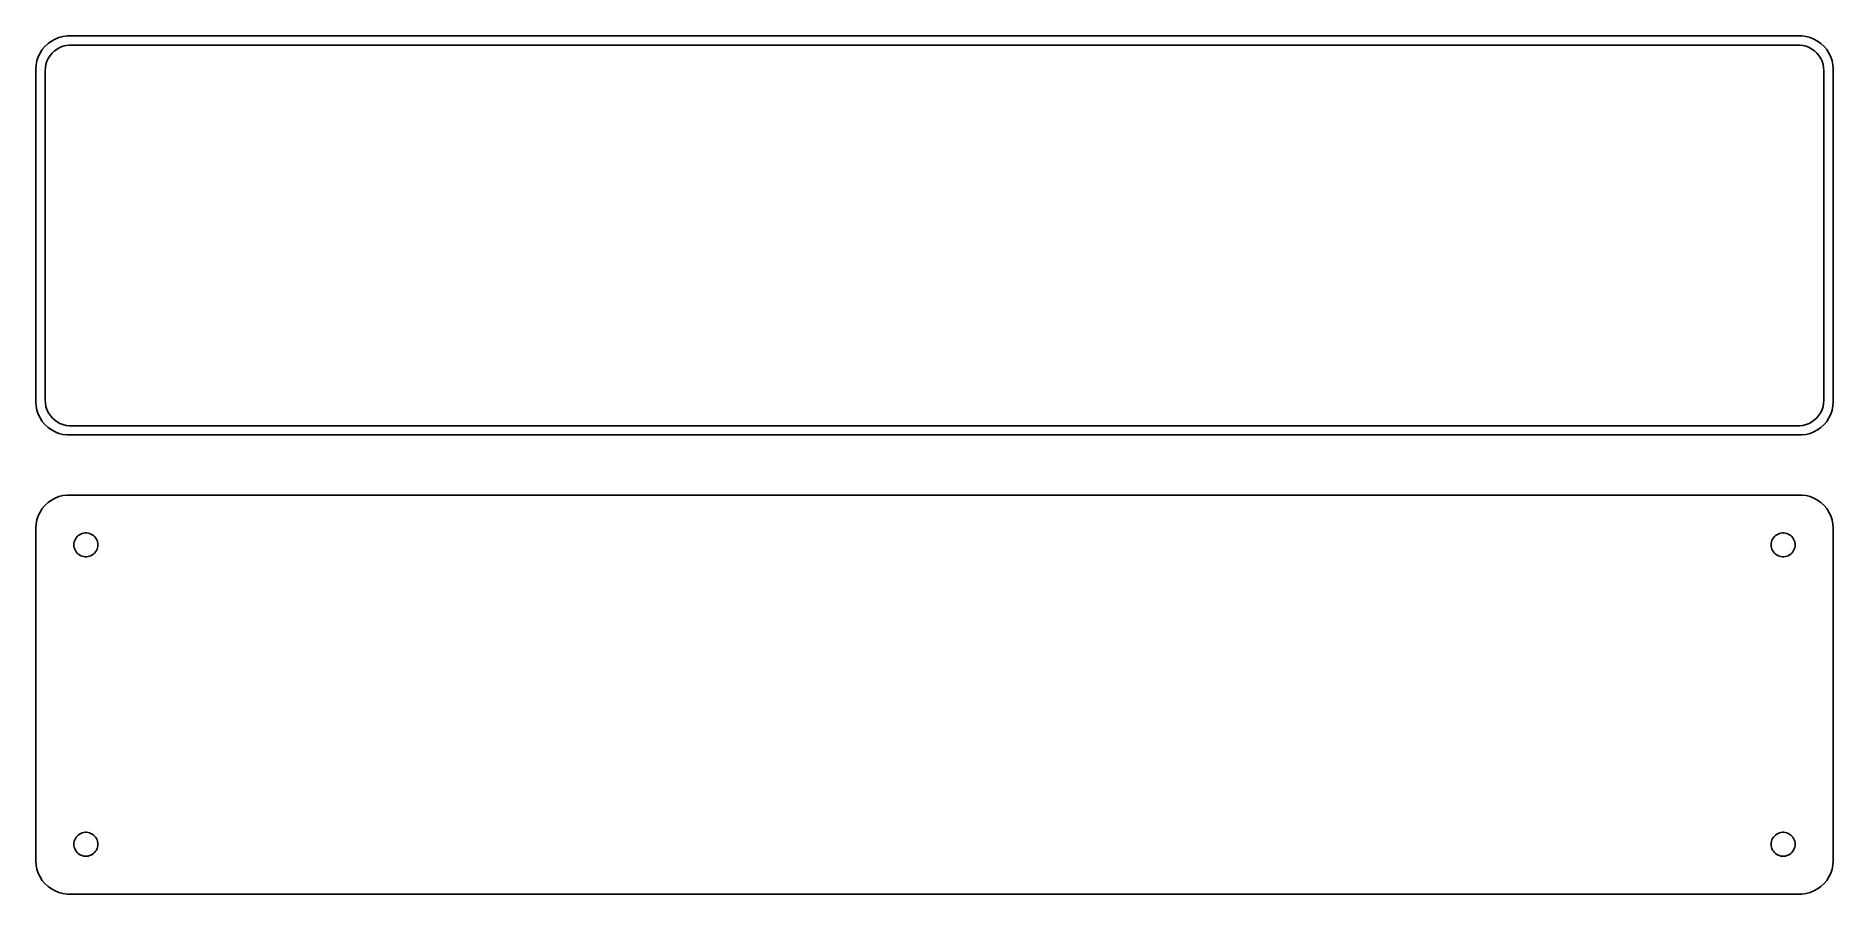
# Model space of a CAD drawing. Header units: metres. Extents: x -135 to 135, y 39 to 168.
import ezdxf

# ---------------------------------------------------------------- set-up
doc = ezdxf.new("R2010")
doc.units = ezdxf.units.M

msp = doc.modelspace()

# ---------------------------------------------------------------- linework, layer by layer
for p, q in [((-132.129, 167.524), (-132.679, 167.222)), ((-131.545, 167.755), (-132.129, 167.524)), ((-130.937, 167.911), (-131.545, 167.755)), ((-130.314, 167.99), (-130.937, 167.911)), ((130.314, 167.99), (-130.314, 167.99)), ((130.937, 167.911), (130.314, 167.99)), ((131.545, 167.755), (130.937, 167.911)), ((132.129, 167.524), (131.545, 167.755)), ((132.679, 167.222), (132.129, 167.524)), ((-134.649, 164.841), (-134.843, 164.243)), ((-134.382, 165.409), (-134.649, 164.841)), ((-134.045, 165.939), (-134.382, 165.409)), ((-133.645, 166.423), (-134.045, 165.939)), ((-133.187, 166.853), (-133.645, 166.423)), ((-132.679, 167.222), (-133.187, 166.853)), ((-133.141, 164.614), (-132.88, 165.024)), ((-132.88, 165.024), (-132.571, 165.399)), ((-132.571, 165.399), (-132.216, 165.731)), ((-132.216, 165.731), (-131.823, 166.017)), ((-131.823, 166.017), (-131.398, 166.251)), ((-131.398, 166.251), (-130.946, 166.43)), ((-130.946, 166.43), (-130.475, 166.551)), ((-130.475, 166.551), (-129.993, 166.612)), ((-129.993, 166.612), (129.993, 166.612)), ((129.993, 166.612), (130.475, 166.551)), ((130.475, 166.551), (130.946, 166.43)), ((130.946, 166.43), (131.398, 166.251)), ((131.398, 166.251), (131.823, 166.017)), ((131.823, 166.017), (132.216, 165.731)), ((132.216, 165.731), (132.571, 165.399)), ((132.571, 165.399), (132.88, 165.024)), ((133.187, 166.853), (132.679, 167.222)), ((132.88, 165.024), (133.141, 164.614)), ((133.645, 166.423), (133.187, 166.853)), ((134.045, 165.939), (133.645, 166.423)), ((134.382, 165.409), (134.045, 165.939)), ((134.649, 164.841), (134.382, 165.409)), ((134.843, 164.243), (134.649, 164.841)), ((-134.961, 163.627), (-135, 163)), ((-135, 163), (-135, 113)), ((-134.843, 164.243), (-134.961, 163.627)), ((-133.619, 162.75), (-133.589, 163.235)), ((-133.619, 113.25), (-133.619, 162.75)), ((-133.589, 163.235), (-133.498, 163.712)), ((-133.498, 163.712), (-133.348, 164.174)), ((-133.348, 164.174), (-133.141, 164.614)), ((133.141, 164.614), (133.348, 164.174)), ((133.348, 164.174), (133.498, 163.712)), ((133.498, 163.712), (133.589, 163.235)), ((133.589, 163.235), (133.619, 162.75)), ((133.619, 162.75), (133.619, 113.25)), ((134.961, 163.627), (134.843, 164.243)), ((135, 163), (134.961, 163.627)), ((135, 113), (135, 163)), ((-135, 113), (-134.961, 112.373)), ((-134.961, 112.373), (-134.843, 111.757)), ((-134.843, 111.757), (-134.649, 111.159)), ((-134.649, 111.159), (-134.382, 110.591)), ((-133.589, 112.765), (-133.619, 113.25)), ((-133.498, 112.288), (-133.589, 112.765)), ((-133.348, 111.826), (-133.498, 112.288)), ((-133.141, 111.386), (-133.348, 111.826)), ((-132.88, 110.976), (-133.141, 111.386)), ((-132.571, 110.601), (-132.88, 110.976)), ((132.88, 110.976), (132.571, 110.601)), ((133.141, 111.386), (132.88, 110.976)), ((133.348, 111.826), (133.141, 111.386)), ((133.498, 112.288), (133.348, 111.826)), ((133.589, 112.765), (133.498, 112.288)), ((133.619, 113.25), (133.589, 112.765)), ((134.382, 110.591), (134.649, 111.159)), ((134.649, 111.159), (134.843, 111.757)), ((134.843, 111.757), (134.961, 112.373)), ((134.961, 112.373), (135, 113)), ((-134.382, 110.591), (-134.045, 110.061)), ((-134.045, 110.061), (-133.645, 109.577)), ((-133.645, 109.577), (-133.187, 109.147)), ((-133.187, 109.147), (-132.679, 108.778)), ((-132.679, 108.778), (-132.129, 108.476)), ((-132.216, 110.269), (-132.571, 110.601)), ((-131.823, 109.983), (-132.216, 110.269)), ((-132.129, 108.476), (-131.545, 108.245)), ((-131.398, 109.749), (-131.823, 109.983)), ((-131.545, 108.245), (-130.937, 108.089)), ((-130.946, 109.57), (-131.398, 109.749)), ((-130.475, 109.449), (-130.946, 109.57)), ((-130.937, 108.089), (-130.314, 108.01)), ((-129.993, 109.388), (-130.475, 109.449)), ((-130.314, 108.01), (130.314, 108.01)), ((129.993, 109.388), (-129.993, 109.388)), ((130.475, 109.449), (129.993, 109.388)), ((130.314, 108.01), (130.937, 108.089)), ((130.946, 109.57), (130.475, 109.449)), ((130.937, 108.089), (131.545, 108.245)), ((131.398, 109.749), (130.946, 109.57)), ((131.823, 109.983), (131.398, 109.749)), ((131.545, 108.245), (132.129, 108.476)), ((132.216, 110.269), (131.823, 109.983)), ((132.129, 108.476), (132.679, 108.778)), ((132.571, 110.601), (132.216, 110.269)), ((132.679, 108.778), (133.187, 109.147)), ((133.187, 109.147), (133.645, 109.577)), ((133.645, 109.577), (134.045, 110.061)), ((134.045, 110.061), (134.382, 110.591)), ((-133.645, 97.4227), (-134.045, 96.9389)), ((-133.187, 97.8526), (-133.645, 97.4227)), ((-132.679, 98.2216), (-133.187, 97.8526)), ((-132.129, 98.5241), (-132.679, 98.2216)), ((-131.545, 98.7553), (-132.129, 98.5241)), ((-130.937, 98.9114), (-131.545, 98.7553)), ((-130.314, 98.9901), (-130.937, 98.9114)), ((130.314, 98.9901), (-130.314, 98.9901)), ((130.937, 98.9114), (130.314, 98.9901)), ((131.545, 98.7553), (130.937, 98.9114)), ((132.129, 98.5241), (131.545, 98.7553)), ((132.679, 98.2216), (132.129, 98.5241)), ((133.187, 97.8526), (132.679, 98.2216)), ((133.645, 97.4227), (133.187, 97.8526)), ((134.045, 96.9389), (133.645, 97.4227)), ((-134.961, 94.6267), (-135, 94)), ((-134.843, 95.2434), (-134.961, 94.6267)), ((-134.649, 95.8406), (-134.843, 95.2434)), ((-134.382, 96.4088), (-134.649, 95.8406)), ((-134.045, 96.9389), (-134.382, 96.4088)), ((134.382, 96.4088), (134.045, 96.9389)), ((134.649, 95.8406), (134.382, 96.4088)), ((134.843, 95.2434), (134.649, 95.8406)), ((134.961, 94.6267), (134.843, 95.2434)), ((135, 94), (134.961, 94.6267)), ((-135, 94), (-135, 44)), ((-129.286, 91.7256), (-129.243, 91.9476)), ((-129.243, 91.9476), (-129.174, 92.1626)), ((-129.174, 92.1626), (-129.077, 92.3672)), ((-129.077, 92.3672), (-128.956, 92.558)), ((-128.956, 92.558), (-128.812, 92.7322)), ((-128.812, 92.7322), (-128.647, 92.8869)), ((-128.647, 92.8869), (-128.464, 93.0198)), ((-128.464, 93.0198), (-128.266, 93.1287)), ((-128.266, 93.1287), (-128.056, 93.2119)), ((-128.056, 93.2119), (-127.837, 93.2681)), ((-127.837, 93.2681), (-127.613, 93.2964)), ((-127.613, 93.2964), (-127.387, 93.2964)), ((-127.387, 93.2964), (-127.163, 93.2681)), ((-127.163, 93.2681), (-126.944, 93.2119)), ((-126.944, 93.2119), (-126.734, 93.1287)), ((-126.734, 93.1287), (-126.536, 93.0198)), ((-126.536, 93.0198), (-126.353, 92.8869)), ((-126.353, 92.8869), (-126.188, 92.7322)), ((-126.188, 92.7322), (-126.044, 92.558)), ((-126.044, 92.558), (-125.923, 92.3672)), ((-125.923, 92.3672), (-125.826, 92.1626)), ((-125.826, 92.1626), (-125.757, 91.9476)), ((-125.757, 91.9476), (-125.714, 91.7256)), ((125.714, 91.7256), (125.757, 91.9476)), ((125.757, 91.9476), (125.826, 92.1626)), ((125.826, 92.1626), (125.923, 92.3672)), ((125.923, 92.3672), (126.044, 92.558)), ((126.044, 92.558), (126.188, 92.7322)), ((126.188, 92.7322), (126.353, 92.8869)), ((126.353, 92.8869), (126.536, 93.0198)), ((126.536, 93.0198), (126.734, 93.1287)), ((126.734, 93.1287), (126.944, 93.2119)), ((126.944, 93.2119), (127.163, 93.2681)), ((127.163, 93.2681), (127.387, 93.2964)), ((127.387, 93.2964), (127.613, 93.2964)), ((127.613, 93.2964), (127.837, 93.2681)), ((127.837, 93.2681), (128.056, 93.2119)), ((128.056, 93.2119), (128.266, 93.1287)), ((128.266, 93.1287), (128.464, 93.0198)), ((128.464, 93.0198), (128.647, 92.8869)), ((128.647, 92.8869), (128.812, 92.7322)), ((128.812, 92.7322), (128.956, 92.558)), ((128.956, 92.558), (129.077, 92.3672)), ((129.077, 92.3672), (129.174, 92.1626)), ((129.174, 92.1626), (129.243, 91.9476)), ((129.243, 91.9476), (129.286, 91.7256)), ((135, 44), (135, 94)), ((-129.3, 91.5), (-129.286, 91.7256)), ((-129.286, 91.2744), (-129.3, 91.5)), ((-129.243, 91.0524), (-129.286, 91.2744)), ((-129.174, 90.8374), (-129.243, 91.0524)), ((-129.077, 90.6328), (-129.174, 90.8374)), ((-128.956, 90.442), (-129.077, 90.6328)), ((-128.812, 90.2678), (-128.956, 90.442)), ((-128.647, 90.1131), (-128.812, 90.2678)), ((-128.464, 89.9802), (-128.647, 90.1131)), ((-128.266, 89.8713), (-128.464, 89.9802)), ((-128.056, 89.7881), (-128.266, 89.8713)), ((-127.837, 89.7319), (-128.056, 89.7881)), ((-127.613, 89.7036), (-127.837, 89.7319)), ((-127.387, 89.7036), (-127.613, 89.7036)), ((-127.163, 89.7319), (-127.387, 89.7036)), ((-126.944, 89.7881), (-127.163, 89.7319)), ((-126.734, 89.8713), (-126.944, 89.7881)), ((-126.536, 89.9802), (-126.734, 89.8713)), ((-126.353, 90.1131), (-126.536, 89.9802)), ((-126.188, 90.2678), (-126.353, 90.1131)), ((-126.044, 90.442), (-126.188, 90.2678)), ((-125.923, 90.6328), (-126.044, 90.442)), ((-125.826, 90.8374), (-125.923, 90.6328)), ((-125.757, 91.0524), (-125.826, 90.8374)), ((-125.714, 91.2744), (-125.757, 91.0524)), ((-125.714, 91.7256), (-125.7, 91.5)), ((-125.7, 91.5), (-125.714, 91.2744)), ((125.7, 91.5), (125.714, 91.7256)), ((125.714, 91.2744), (125.7, 91.5)), ((125.757, 91.0524), (125.714, 91.2744)), ((125.826, 90.8374), (125.757, 91.0524)), ((125.923, 90.6328), (125.826, 90.8374)), ((126.044, 90.442), (125.923, 90.6328)), ((126.188, 90.2678), (126.044, 90.442)), ((126.353, 90.1131), (126.188, 90.2678)), ((126.536, 89.9802), (126.353, 90.1131)), ((126.734, 89.8713), (126.536, 89.9802)), ((126.944, 89.7881), (126.734, 89.8713)), ((127.163, 89.7319), (126.944, 89.7881)), ((127.387, 89.7036), (127.163, 89.7319)), ((127.613, 89.7036), (127.387, 89.7036)), ((127.837, 89.7319), (127.613, 89.7036)), ((128.056, 89.7881), (127.837, 89.7319)), ((128.266, 89.8713), (128.056, 89.7881)), ((128.464, 89.9802), (128.266, 89.8713)), ((128.647, 90.1131), (128.464, 89.9802)), ((128.812, 90.2678), (128.647, 90.1131)), ((128.956, 90.442), (128.812, 90.2678)), ((129.077, 90.6328), (128.956, 90.442)), ((129.174, 90.8374), (129.077, 90.6328)), ((129.243, 91.0524), (129.174, 90.8374)), ((129.286, 91.2744), (129.243, 91.0524)), ((129.286, 91.7256), (129.3, 91.5)), ((129.3, 91.5), (129.286, 91.2744)), ((-129.3, 46.5), (-129.286, 46.7256)), ((-129.286, 46.2744), (-129.3, 46.5)), ((-129.286, 46.7256), (-129.243, 46.9476)), ((-129.243, 46.0524), (-129.286, 46.2744)), ((-129.243, 46.9476), (-129.174, 47.1626)), ((-129.174, 45.8374), (-129.243, 46.0524)), ((-129.174, 47.1626), (-129.077, 47.3672)), ((-129.077, 47.3672), (-128.956, 47.558)), ((-128.956, 47.558), (-128.812, 47.7322)), ((-128.812, 47.7322), (-128.647, 47.8869)), ((-128.647, 47.8869), (-128.464, 48.0198)), ((-128.464, 48.0198), (-128.266, 48.1287)), ((-128.266, 48.1287), (-128.056, 48.2119)), ((-128.056, 48.2119), (-127.837, 48.2681)), ((-127.837, 48.2681), (-127.613, 48.2964)), ((-127.613, 48.2964), (-127.387, 48.2964)), ((-127.387, 48.2964), (-127.163, 48.2681)), ((-127.163, 48.2681), (-126.944, 48.2119)), ((-126.944, 48.2119), (-126.734, 48.1287)), ((-126.734, 48.1287), (-126.536, 48.0198)), ((-126.536, 48.0198), (-126.353, 47.8869)), ((-126.353, 47.8869), (-126.188, 47.7322)), ((-126.188, 47.7322), (-126.044, 47.558)), ((-126.044, 47.558), (-125.923, 47.3672)), ((-125.923, 47.3672), (-125.826, 47.1626)), ((-125.826, 47.1626), (-125.757, 46.9476)), ((-125.757, 46.0524), (-125.826, 45.8374)), ((-125.757, 46.9476), (-125.714, 46.7256)), ((-125.714, 46.2744), (-125.757, 46.0524)), ((-125.714, 46.7256), (-125.7, 46.5)), ((-125.7, 46.5), (-125.714, 46.2744)), ((125.7, 46.5), (125.714, 46.7256)), ((125.714, 46.2744), (125.7, 46.5)), ((125.714, 46.7256), (125.757, 46.9476)), ((125.757, 46.0524), (125.714, 46.2744)), ((125.757, 46.9476), (125.826, 47.1626)), ((125.826, 45.8374), (125.757, 46.0524)), ((125.826, 47.1626), (125.923, 47.3672)), ((125.923, 47.3672), (126.044, 47.558)), ((126.044, 47.558), (126.188, 47.7322)), ((126.188, 47.7322), (126.353, 47.8869)), ((126.353, 47.8869), (126.536, 48.0198)), ((126.536, 48.0198), (126.734, 48.1287)), ((126.734, 48.1287), (126.944, 48.2119)), ((126.944, 48.2119), (127.163, 48.2681)), ((127.163, 48.2681), (127.387, 48.2964)), ((127.387, 48.2964), (127.613, 48.2964)), ((127.613, 48.2964), (127.837, 48.2681)), ((127.837, 48.2681), (128.056, 48.2119)), ((128.056, 48.2119), (128.266, 48.1287)), ((128.266, 48.1287), (128.464, 48.0198)), ((128.464, 48.0198), (128.647, 47.8869)), ((128.647, 47.8869), (128.812, 47.7322)), ((128.812, 47.7322), (128.956, 47.558)), ((128.956, 47.558), (129.077, 47.3672)), ((129.077, 47.3672), (129.174, 47.1626)), ((129.174, 47.1626), (129.243, 46.9476)), ((129.243, 46.0524), (129.174, 45.8374)), ((129.243, 46.9476), (129.286, 46.7256)), ((129.286, 46.2744), (129.243, 46.0524)), ((129.286, 46.7256), (129.3, 46.5)), ((129.3, 46.5), (129.286, 46.2744)), ((-135, 44), (-134.961, 43.3733)), ((-134.961, 43.3733), (-134.843, 42.7566)), ((-129.077, 45.6328), (-129.174, 45.8374)), ((-128.956, 45.442), (-129.077, 45.6328)), ((-128.812, 45.2678), (-128.956, 45.442)), ((-128.647, 45.1131), (-128.812, 45.2678)), ((-128.464, 44.9802), (-128.647, 45.1131)), ((-128.266, 44.8713), (-128.464, 44.9802)), ((-128.056, 44.7881), (-128.266, 44.8713)), ((-127.837, 44.7319), (-128.056, 44.7881)), ((-127.613, 44.7036), (-127.837, 44.7319)), ((-127.387, 44.7036), (-127.613, 44.7036)), ((-127.163, 44.7319), (-127.387, 44.7036)), ((-126.944, 44.7881), (-127.163, 44.7319)), ((-126.734, 44.8713), (-126.944, 44.7881)), ((-126.536, 44.9802), (-126.734, 44.8713)), ((-126.353, 45.1131), (-126.536, 44.9802)), ((-126.188, 45.2678), (-126.353, 45.1131)), ((-126.044, 45.442), (-126.188, 45.2678)), ((-125.923, 45.6328), (-126.044, 45.442)), ((-125.826, 45.8374), (-125.923, 45.6328)), ((125.923, 45.6328), (125.826, 45.8374)), ((126.044, 45.442), (125.923, 45.6328)), ((126.188, 45.2678), (126.044, 45.442)), ((126.353, 45.1131), (126.188, 45.2678)), ((126.536, 44.9802), (126.353, 45.1131)), ((126.734, 44.8713), (126.536, 44.9802)), ((126.944, 44.7881), (126.734, 44.8713)), ((127.163, 44.7319), (126.944, 44.7881)), ((127.387, 44.7036), (127.163, 44.7319)), ((127.613, 44.7036), (127.387, 44.7036)), ((127.837, 44.7319), (127.613, 44.7036)), ((128.056, 44.7881), (127.837, 44.7319)), ((128.266, 44.8713), (128.056, 44.7881)), ((128.464, 44.9802), (128.266, 44.8713)), ((128.647, 45.1131), (128.464, 44.9802)), ((128.812, 45.2678), (128.647, 45.1131)), ((128.956, 45.442), (128.812, 45.2678)), ((129.077, 45.6328), (128.956, 45.442)), ((129.174, 45.8374), (129.077, 45.6328)), ((134.843, 42.7566), (134.961, 43.3733)), ((134.961, 43.3733), (135, 44)), ((-134.843, 42.7566), (-134.649, 42.1594)), ((-134.649, 42.1594), (-134.382, 41.5912)), ((-134.382, 41.5912), (-134.045, 41.0611)), ((-134.045, 41.0611), (-133.645, 40.5773)), ((-133.645, 40.5773), (-133.187, 40.1474)), ((133.187, 40.1474), (133.645, 40.5773)), ((133.645, 40.5773), (134.045, 41.0611)), ((134.045, 41.0611), (134.382, 41.5912)), ((134.382, 41.5912), (134.649, 42.1594)), ((134.649, 42.1594), (134.843, 42.7566)), ((-133.187, 40.1474), (-132.679, 39.7784)), ((-132.679, 39.7784), (-132.129, 39.4759)), ((-132.129, 39.4759), (-131.545, 39.2447)), ((-131.545, 39.2447), (-130.937, 39.0886)), ((-130.937, 39.0886), (-130.314, 39.0099)), ((-130.314, 39.0099), (130.314, 39.0099)), ((130.314, 39.0099), (130.937, 39.0886)), ((130.937, 39.0886), (131.545, 39.2447)), ((131.545, 39.2447), (132.129, 39.4759)), ((132.129, 39.4759), (132.679, 39.7784)), ((132.679, 39.7784), (133.187, 40.1474))]:
    msp.add_line(p, q)

doc.saveas('drawing.dxf')
